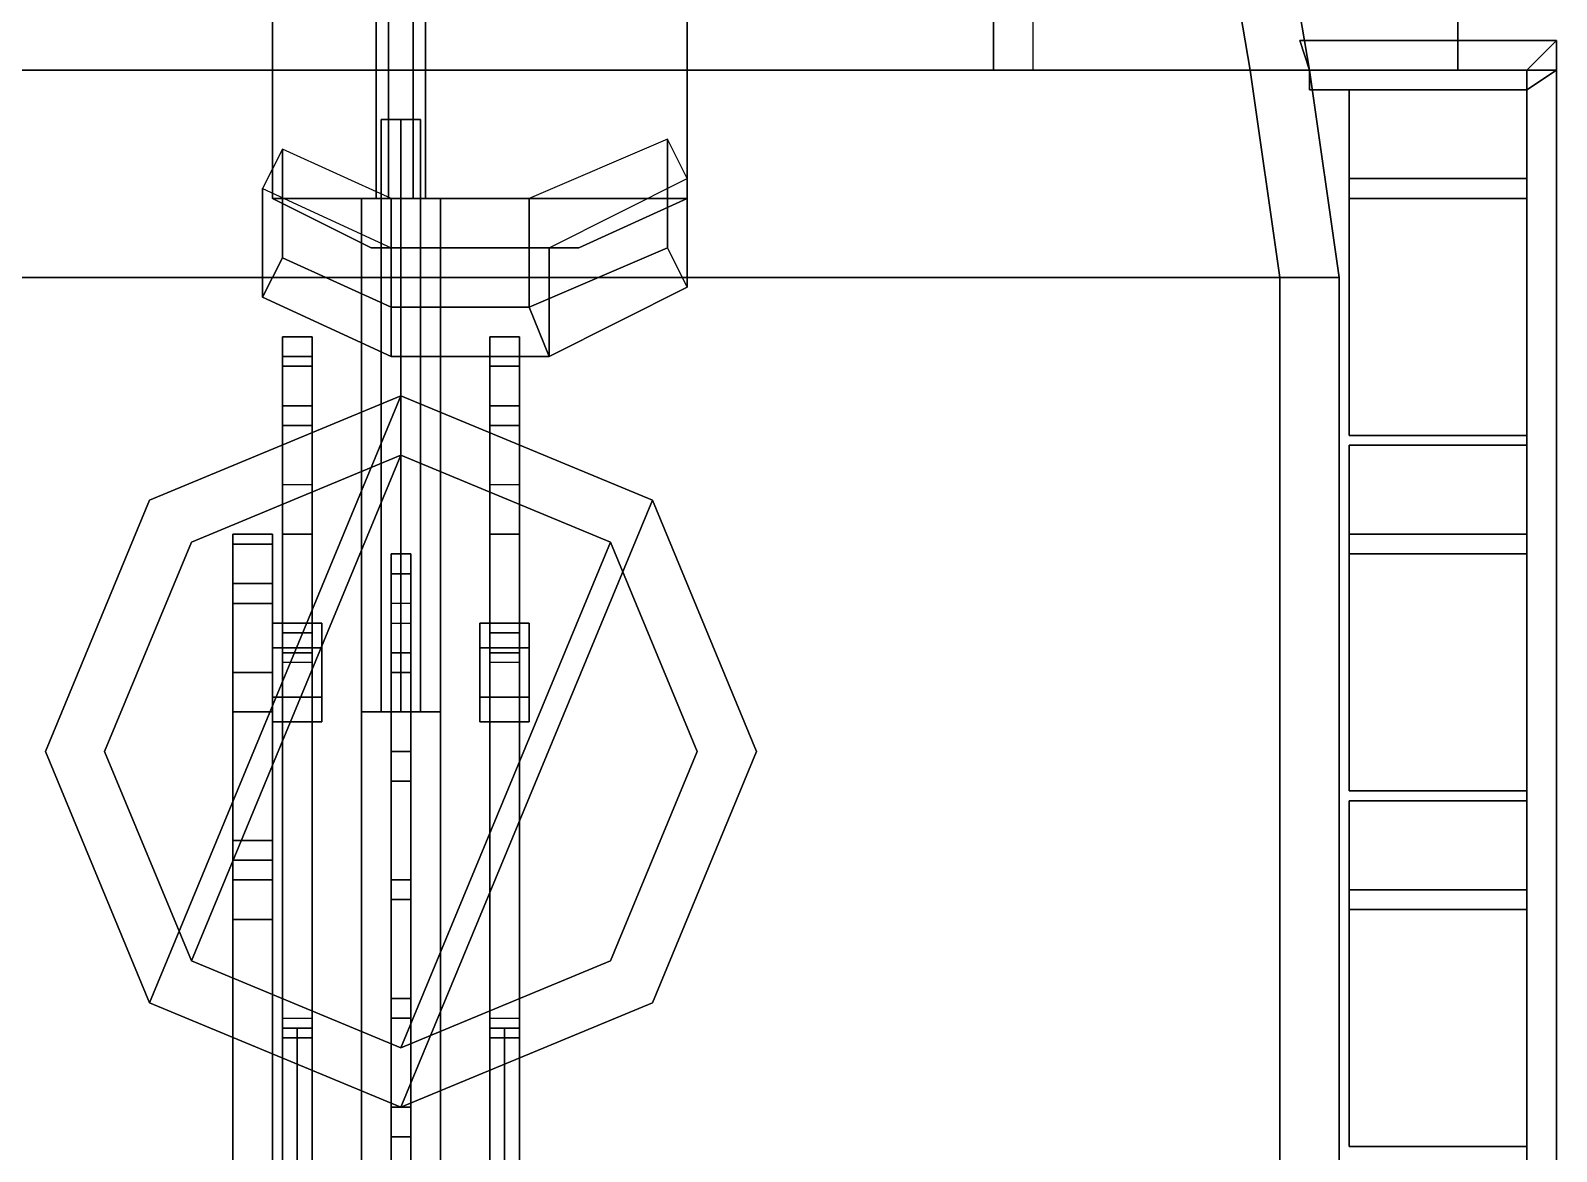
# Model space of a CAD drawing. Header units: millimetres. Extents: x -1.17 to 3, y -2.49 to 7.5.
# Drawn here: x -0.375 to 1.17, y 0.015 to 1.15 of the extents above; entities that cross this region are included whole.
import ezdxf

# ---------------------------------------------------------------- set-up
doc = ezdxf.new("R2010")
doc.units = ezdxf.units.MM
for name, color, linetype in [('can', 3, 'Continuous'), ('gun', 1, 'Continuous'), ('mudguards', 6, 'Continuous'), ('sleeve', 5, 'Continuous'), ('turret', 2, 'Continuous')]:
    doc.layers.add(name, color=color, linetype=linetype)

msp = doc.modelspace()

# ---------------------------------------------------------------- linework, layer by layer
for points in [[(-0.6, 1.52, 0.72), (-0.6, 1.11, 0.72), (0.6, 1.11, 0.72), (0.6, 1.52, 0.72)], [(0.6, 1.52, 1.38), (0.6, 1.11, 1.38), (0.86, 1.11, 1.38), (0.79, 1.52, 1.38)], [(0.6, 1.52, 0.72), (0.6, 1.11, 0.72), (0.6, 1.11, 1.38), (0.6, 1.52, 1.38)], [(0.79, 1.52, 1.52), (0.86, 1.11, 1.52), (0.92, 1.11, 1.52), (0.85, 1.52, 1.52)], [(0.79, 1.52, 1.38), (0.86, 1.11, 0.98), (0.86, 1.11, 1.52), (0.79, 1.52, 1.52)], [(0.92, 1.11, 1.52), (0.92, 1.11, 0.98), (0.85, 1.52, 1.38), (0.85, 1.52, 1.52)], [(-0.13, 1.32, 0.72), (-0.13, 0.98, 0.72), (-0.13, 0.98, 1.01), (-0.13, 1.32, 1.01)], [(-0.13, 0.98, 1.01), (0.29, 0.98, 1.01), (0.29, 1.32, 1.01), (-0.13, 1.32, 1.01)], [(0.29, 1.32, 1.01), (0.29, 0.98, 1.01), (0.29, 0.98, 0.72), (0.29, 1.32, 0.72)], [(0.92, 1.11, 1.24), (1.14, 1.11, 1.24), (1.17, 1.14, 1.24), (0.91, 1.14, 1.24)], [(0.91, 1.14, 1.2), (1.17, 1.14, 1.2), (1.14, 1.11, 1.2), (0.92, 1.11, 1.2)], [(1.17, 1.14, 1.24), (1.17, 1.14, 1.2), (0.91, 1.14, 1.2), (0.91, 1.14, 1.24)], [(1.14, 1.11, 1.24), (1.14, -0.7, 1.24), (1.17, -0.72, 1.24), (1.17, 1.14, 1.24)], [(1.17, 1.14, 1.2), (1.17, -0.72, 1.2), (1.14, -0.7, 1.2), (1.14, 1.11, 1.2)], [(1.17, -0.72, 1.24), (1.17, -0.72, 1.2), (1.17, 1.14, 1.2), (1.17, 1.14, 1.24)], [(0.92, 1.11, 0.42), (0.95, 0.9, 0.42), (-0.95, 0.9, 0.42), (-0.92, 1.11, 0.42)], [(-0.86, 1.11, 0.72), (-0.89, 0.9, 0.72), (0.89, 0.9, 0.72), (0.86, 1.11, 0.72)], [(0.6, 1.11, 1.38), (0.6, 1.11, 0.72), (0.86, 1.11, 0.72), (0.86, 1.11, 1.38)], [(0.86, 1.11, 1.52), (0.89, 0.9, 1.52), (0.95, 0.9, 1.52), (0.92, 1.11, 1.52)], [(0.86, 1.11, 0.72), (0.89, 0.9, 0.72), (0.89, 0.9, 1.52), (0.86, 1.11, 1.52)], [(0.95, 0.9, 1.52), (0.95, 0.9, 0.42), (0.92, 1.11, 0.42), (0.92, 1.11, 1.52)], [(0.92, 1.11, 1.2), (1.14, 1.11, 1.2), (1.14, 1.11, 1.24), (0.92, 1.11, 1.24)], [(0.92, 1.09, 1.01), (1.14, 1.09, 1.01), (1.17, 1.11, 1.01), (0.92, 1.11, 1.01)], [(0.92, 1.11, 0.97), (1.17, 1.11, 0.97), (1.14, 1.09, 0.97), (0.92, 1.09, 0.97)], [(1.17, 1.11, 1.01), (1.17, 1.11, 0.97), (0.92, 1.11, 0.97), (0.92, 1.11, 1.01)], [(1.17, 1.11, 0.73), (1.17, 1.11, 0.69), (0.92, 1.11, 0.69), (0.92, 1.11, 0.73)], [(0.92, 1.11, 0.69), (1.17, 1.11, 0.69), (1.14, 1.09, 0.69), (0.92, 1.09, 0.69)], [(0.92, 1.09, 0.73), (1.14, 1.09, 0.73), (1.17, 1.11, 0.73), (0.92, 1.11, 0.73)], [(1.17, 1.11, 0.5), (1.17, 1.11, 0.46), (0.92, 1.11, 0.46), (0.92, 1.11, 0.5)], [(0.92, 1.11, 0.46), (1.17, 1.11, 0.46), (1.14, 1.09, 0.46), (0.92, 1.09, 0.46)], [(0.92, 1.09, 0.5), (1.14, 1.09, 0.5), (1.17, 1.11, 0.5), (0.92, 1.11, 0.5)], [(1.14, 1.11, 1.2), (1.14, -0.7, 1.2), (1.14, -0.7, 1.24), (1.14, 1.11, 1.24)], [(1.17, 1.11, 0.97), (1.17, -0.72, 0.97), (1.14, -0.7, 0.97), (1.14, 1.09, 0.97)], [(1.14, 1.09, 1.01), (1.14, -0.7, 1.01), (1.17, -0.72, 1.01), (1.17, 1.11, 1.01)], [(1.14, 1.09, 0.73), (1.14, -0.7, 0.73), (1.17, -0.72, 0.73), (1.17, 1.11, 0.73)], [(1.17, 1.11, 0.69), (1.17, -0.72, 0.69), (1.14, -0.7, 0.69), (1.14, 1.09, 0.69)], [(1.17, 1.11, 0.46), (1.17, -0.72, 0.46), (1.14, -0.7, 0.46), (1.14, 1.09, 0.46)], [(1.14, 1.09, 0.5), (1.14, -0.7, 0.5), (1.17, -0.72, 0.5), (1.17, 1.11, 0.5)], [(1.17, -0.72, 1.01), (1.17, -0.72, 0.97), (1.17, 1.11, 0.97), (1.17, 1.11, 1.01)], [(1.17, -0.72, 0.73), (1.17, -0.72, 0.69), (1.17, 1.11, 0.69), (1.17, 1.11, 0.73)], [(1.17, -0.72, 0.5), (1.17, -0.72, 0.46), (1.17, 1.11, 0.46), (1.17, 1.11, 0.5)], [(0.92, 1.09, 0.97), (1.14, 1.09, 0.97), (1.14, 1.09, 1.01), (0.92, 1.09, 1.01)], [(0.92, 1.09, 0.69), (1.14, 1.09, 0.69), (1.14, 1.09, 0.73), (0.92, 1.09, 0.73)], [(0.92, 1.09, 0.46), (1.14, 1.09, 0.46), (1.14, 1.09, 0.5), (0.92, 1.09, 0.5)], [(1.14, 1.09, 0.97), (1.14, -0.7, 0.97), (1.14, -0.7, 1.01), (1.14, 1.09, 1.01)], [(1.14, 1.09, 0.69), (1.14, -0.7, 0.69), (1.14, -0.7, 0.73), (1.14, 1.09, 0.73)], [(1.14, 1.09, 0.46), (1.14, -0.7, 0.46), (1.14, -0.7, 0.5), (1.14, 1.09, 0.5)], [(0.13, 0.87, 1.46), (0.27, 0.93, 1.46), (0.27, 1.04, 1.01), (0.13, 0.98, 1.01)], [(0.27, 0.93, 1.46), (0.29, 0.89, 1.46), (0.29, 1, 1.01), (0.27, 1.04, 1.01)], [(-0.12, 1.03, 1.01), (-0.14, 0.99, 1.01), (-0.14, 0.88, 1.46), (-0.12, 0.92, 1.46)], [(-0.12, 0.92, 1.46), (-0.01, 0.87, 1.46), (-0.01, 0.98, 1.01), (-0.12, 1.03, 1.01)], [(-0.14, 0.99, 1.01), (-0.01, 0.93, 1.01), (-0.01, 0.82, 1.46), (-0.14, 0.88, 1.46)], [(0.15, 0.93, 1.01), (0.29, 1, 1.01), (0.29, 0.89, 1.46), (0.15, 0.82, 1.46)], [(-0.03, 0.93, 1.01), (0.18, 0.93, 1.01), (0.29, 0.98, 1.01), (-0.13, 0.98, 1.01)], [(-0.13, 0.98, 0.72), (-0.03, 0.93, 0.72), (-0.03, 0.93, 1.01), (-0.13, 0.98, 1.01)], [(-0.01, 0.87, 1.46), (0.13, 0.87, 1.46), (0.13, 0.98, 1.01), (-0.01, 0.98, 1.01)], [(0.29, 0.98, 1.01), (0.18, 0.93, 1.01), (0.18, 0.93, 0.72), (0.29, 0.98, 0.72)], [(-0.03, 0.93, 0.72), (0.18, 0.93, 0.72), (0.18, 0.93, 1.01), (-0.03, 0.93, 1.01)], [(-0.01, 0.93, 1.01), (0.15, 0.93, 1.01), (0.15, 0.82, 1.46), (-0.01, 0.82, 1.46)], [(0.15, 0.82, 1.46), (0.29, 0.89, 1.46), (0.27, 0.93, 1.46), (0.13, 0.87, 1.46)], [(-0.14, 0.88, 1.46), (-0.01, 0.82, 1.46), (-0.01, 0.87, 1.46), (-0.12, 0.92, 1.46)], [(0.95, 0.9, 0.42), (0.95, -0.72, 0.42), (-0.95, -0.72, 0.42), (-0.95, 0.9, 0.42)], [(-0.89, 0.9, 0.72), (-0.89, -0.66, 0.72), (0.89, -0.66, 0.72), (0.89, 0.9, 0.72)], [(0.89, 0.9, 1.52), (0.89, -0.66, 1.52), (0.95, -0.66, 1.52), (0.95, 0.9, 1.52)], [(0.89, 0.9, 0.72), (0.89, -0.66, 0.72), (0.89, -0.66, 1.52), (0.89, 0.9, 1.52)], [(0.95, -0.72, 1.52), (0.95, -0.72, 0.42), (0.95, 0.9, 0.42), (0.95, 0.9, 1.52)], [(-0.01, 0.82, 1.46), (0.15, 0.82, 1.46), (0.13, 0.87, 1.46), (-0.01, 0.87, 1.46)], [(-0.2546, 0.1654, 1.29), (0, 0.78, 1.29), (-0.2546, 0.6746, 1.29), (-0.36, 0.42, 1.29)], [(0, 0.78, 0.72), (-0.2546, 0.6746, 0.72), (-0.2546, 0.6746, 1.29), (0, 0.78, 1.29)], [(0, 0.06, 1.29), (0.2546, 0.6746, 1.29), (0, 0.78, 1.29), (-0.2546, 0.1654, 1.29)], [(0.2546, 0.6746, 0.72), (0, 0.78, 0.72), (0, 0.78, 1.29), (0.2546, 0.6746, 1.29)], [(-0.2546, 0.6746, 0.72), (-0.36, 0.42, 0.72), (-0.36, 0.42, 1.29), (-0.2546, 0.6746, 1.29)], [(0.2546, 0.1654, 1.29), (0.36, 0.42, 1.29), (0.2546, 0.6746, 1.29), (0, 0.06, 1.29)], [(0.36, 0.42, 0.72), (0.2546, 0.6746, 0.72), (0.2546, 0.6746, 1.29), (0.36, 0.42, 1.29)], [(-0.36, 0.42, 0.72), (-0.2546, 0.1654, 0.72), (-0.2546, 0.1654, 1.29), (-0.36, 0.42, 1.29)], [(0.2546, 0.1654, 0.72), (0.36, 0.42, 0.72), (0.36, 0.42, 1.29), (0.2546, 0.1654, 1.29)], [(-0.2546, 0.1654, 0.72), (0, 0.06, 0.72), (0, 0.06, 1.29), (-0.2546, 0.1654, 1.29)], [(0, 0.06, 0.72), (0.2546, 0.1654, 0.72), (0.2546, 0.1654, 1.29), (0, 0.06, 1.29)]]:
    msp.add_3dface(points)
at = {"layer": 'can'}
for points in [[(0.96, 1.09, 0.44), (0.96, 0.74, 0.44), (0.96, 0.74, 0.82), (0.96, 1.09, 0.82)], [(1.14, 1.09, 0.82), (1.14, 1.09, 0.44), (0.96, 1.09, 0.44), (0.96, 1.09, 0.82)], [(1.14, 1.09, 0.44), (1.14, 0.74, 0.44), (0.96, 0.74, 0.44), (0.96, 1.09, 0.44)], [(1.14, 1.09, 1.33), (1.14, 1.09, 0.95), (0.96, 1.09, 0.95), (0.96, 1.09, 1.33)], [(0.96, 1.09, 0.95), (0.96, 0.74, 0.95), (0.96, 0.74, 1.33), (0.96, 1.09, 1.33)], [(0.96, 1.09, 0.82), (0.96, 0.74, 0.82), (0.96, 0.74, 0.93), (0.96, 1, 0.87)], [(1.14, 1, 0.87), (1.14, 1.09, 0.82), (0.96, 1.09, 0.82), (0.96, 1, 0.87)], [(1.14, 1.09, 0.95), (1.14, 0.74, 0.95), (0.96, 0.74, 0.95), (0.96, 1.09, 0.95)], [(1.14, 1, 1.38), (1.14, 1.09, 1.33), (0.96, 1.09, 1.33), (0.96, 1, 1.38)], [(0.96, 1.09, 1.33), (0.96, 0.74, 1.33), (0.96, 0.74, 1.44), (0.96, 1, 1.38)], [(1.14, 0.74, 0.82), (1.14, 0.74, 0.44), (1.14, 1.09, 0.44), (1.14, 1.09, 0.82)], [(1.14, 0.74, 1.33), (1.14, 0.74, 0.95), (1.14, 1.09, 0.95), (1.14, 1.09, 1.33)], [(1.14, 0.74, 0.93), (1.14, 0.74, 0.82), (1.14, 1.09, 0.82), (1.14, 1, 0.87)], [(1.14, 0.74, 1.44), (1.14, 0.74, 1.33), (1.14, 1.09, 1.33), (1.14, 1, 1.38)], [(0.96, 1, 0.87), (0.96, 0.74, 0.93), (0.96, 0.74, 0.93), (0.96, 0.98, 0.93)], [(1.14, 0.98, 0.93), (1.14, 1, 0.87), (0.96, 1, 0.87), (0.96, 0.98, 0.93)], [(1.14, 0.98, 1.44), (1.14, 1, 1.38), (0.96, 1, 1.38), (0.96, 0.98, 1.44)], [(0.96, 1, 1.38), (0.96, 0.74, 1.44), (0.96, 0.74, 1.44), (0.96, 0.98, 1.44)], [(1.14, 0.74, 0.93), (1.14, 0.74, 0.93), (1.14, 1, 0.87), (1.14, 0.98, 0.93)], [(1.14, 0.74, 1.44), (1.14, 0.74, 1.44), (1.14, 1, 1.38), (1.14, 0.98, 1.44)], [(0.96, 0.98, 0.93), (0.96, 0.74, 0.93), (1.14, 0.74, 0.93), (1.14, 0.98, 0.93)], [(0.96, 0.98, 1.44), (0.96, 0.74, 1.44), (1.14, 0.74, 1.44), (1.14, 0.98, 1.44)], [(0.96, 0.74, 0.82), (0.96, 0.74, 0.44), (1.14, 0.74, 0.44), (1.14, 0.74, 0.82)], [(0.96, 0.74, 1.33), (0.96, 0.74, 0.95), (1.14, 0.74, 0.95), (1.14, 0.74, 1.33)], [(0.96, 0.74, 0.93), (0.96, 0.74, 0.82), (1.14, 0.74, 0.82), (1.14, 0.74, 0.93)], [(0.96, 0.74, 1.44), (0.96, 0.74, 1.33), (1.14, 0.74, 1.33), (1.14, 0.74, 1.44)], [(1.14, 0.73, 0.82), (1.14, 0.73, 0.44), (0.96, 0.73, 0.44), (0.96, 0.73, 0.82)], [(0.96, 0.73, 0.44), (0.96, 0.38, 0.44), (0.96, 0.38, 0.82), (0.96, 0.73, 0.82)], [(1.14, 0.73, 0.44), (1.14, 0.38, 0.44), (0.96, 0.38, 0.44), (0.96, 0.73, 0.44)], [(0.96, 0.73, 0.95), (0.96, 0.38, 0.95), (0.96, 0.38, 1.33), (0.96, 0.73, 1.33)], [(1.14, 0.73, 1.33), (1.14, 0.73, 0.95), (0.96, 0.73, 0.95), (0.96, 0.73, 1.33)], [(1.14, 0.64, 0.87), (1.14, 0.73, 0.82), (0.96, 0.73, 0.82), (0.96, 0.64, 0.87)], [(0.96, 0.73, 0.82), (0.96, 0.38, 0.82), (0.96, 0.38, 0.93), (0.96, 0.64, 0.87)], [(1.14, 0.73, 0.95), (1.14, 0.38, 0.95), (0.96, 0.38, 0.95), (0.96, 0.73, 0.95)], [(0.96, 0.73, 1.33), (0.96, 0.38, 1.33), (0.96, 0.38, 1.44), (0.96, 0.64, 1.38)], [(1.14, 0.64, 1.38), (1.14, 0.73, 1.33), (0.96, 0.73, 1.33), (0.96, 0.64, 1.38)], [(1.14, 0.38, 0.82), (1.14, 0.38, 0.44), (1.14, 0.73, 0.44), (1.14, 0.73, 0.82)], [(1.14, 0.38, 1.33), (1.14, 0.38, 0.95), (1.14, 0.73, 0.95), (1.14, 0.73, 1.33)], [(1.14, 0.38, 0.93), (1.14, 0.38, 0.82), (1.14, 0.73, 0.82), (1.14, 0.64, 0.87)], [(1.14, 0.38, 1.44), (1.14, 0.38, 1.33), (1.14, 0.73, 1.33), (1.14, 0.64, 1.38)], [(1.14, 0.62, 0.93), (1.14, 0.64, 0.87), (0.96, 0.64, 0.87), (0.96, 0.62, 0.93)], [(0.96, 0.64, 0.87), (0.96, 0.38, 0.93), (0.96, 0.38, 0.93), (0.96, 0.62, 0.93)], [(0.96, 0.64, 1.38), (0.96, 0.38, 1.44), (0.96, 0.38, 1.44), (0.96, 0.62, 1.44)], [(1.14, 0.62, 1.44), (1.14, 0.64, 1.38), (0.96, 0.64, 1.38), (0.96, 0.62, 1.44)], [(1.14, 0.38, 0.93), (1.14, 0.38, 0.93), (1.14, 0.64, 0.87), (1.14, 0.62, 0.93)], [(1.14, 0.38, 1.44), (1.14, 0.38, 1.44), (1.14, 0.64, 1.38), (1.14, 0.62, 1.44)], [(0.96, 0.62, 0.93), (0.96, 0.38, 0.93), (1.14, 0.38, 0.93), (1.14, 0.62, 0.93)], [(0.96, 0.62, 1.44), (0.96, 0.38, 1.44), (1.14, 0.38, 1.44), (1.14, 0.62, 1.44)], [(0.96, 0.38, 0.82), (0.96, 0.38, 0.44), (1.14, 0.38, 0.44), (1.14, 0.38, 0.82)], [(0.96, 0.38, 1.33), (0.96, 0.38, 0.95), (1.14, 0.38, 0.95), (1.14, 0.38, 1.33)], [(0.96, 0.38, 0.93), (0.96, 0.38, 0.82), (1.14, 0.38, 0.82), (1.14, 0.38, 0.93)], [(0.96, 0.38, 1.44), (0.96, 0.38, 1.33), (1.14, 0.38, 1.33), (1.14, 0.38, 1.44)], [(1.14, 0.37, 0.82), (1.14, 0.37, 0.44), (0.96, 0.37, 0.44), (0.96, 0.37, 0.82)], [(0.96, 0.37, 0.44), (0.96, 0.02, 0.44), (0.96, 0.02, 0.82), (0.96, 0.37, 0.82)], [(1.14, 0.37, 0.44), (1.14, 0.02, 0.44), (0.96, 0.02, 0.44), (0.96, 0.37, 0.44)], [(0.96, 0.37, 0.95), (0.96, 0.02, 0.95), (0.96, 0.02, 1.33), (0.96, 0.37, 1.33)], [(1.14, 0.37, 1.33), (1.14, 0.37, 0.95), (0.96, 0.37, 0.95), (0.96, 0.37, 1.33)], [(0.96, 0.37, 0.82), (0.96, 0.02, 0.82), (0.96, 0.02, 0.93), (0.96, 0.28, 0.87)], [(1.14, 0.28, 0.87), (1.14, 0.37, 0.82), (0.96, 0.37, 0.82), (0.96, 0.28, 0.87)], [(1.14, 0.37, 0.95), (1.14, 0.02, 0.95), (0.96, 0.02, 0.95), (0.96, 0.37, 0.95)], [(0.96, 0.37, 1.33), (0.96, 0.02, 1.33), (0.96, 0.02, 1.44), (0.96, 0.28, 1.38)], [(1.14, 0.28, 1.38), (1.14, 0.37, 1.33), (0.96, 0.37, 1.33), (0.96, 0.28, 1.38)], [(1.14, 0.02, 0.82), (1.14, 0.02, 0.44), (1.14, 0.37, 0.44), (1.14, 0.37, 0.82)], [(1.14, 0.02, 1.33), (1.14, 0.02, 0.95), (1.14, 0.37, 0.95), (1.14, 0.37, 1.33)], [(1.14, 0.02, 0.93), (1.14, 0.02, 0.82), (1.14, 0.37, 0.82), (1.14, 0.28, 0.87)], [(1.14, 0.02, 1.44), (1.14, 0.02, 1.33), (1.14, 0.37, 1.33), (1.14, 0.28, 1.38)], [(1.14, 0.26, 0.93), (1.14, 0.28, 0.87), (0.96, 0.28, 0.87), (0.96, 0.26, 0.93)], [(0.96, 0.28, 0.87), (0.96, 0.02, 0.93), (0.96, 0.02, 0.93), (0.96, 0.26, 0.93)], [(0.96, 0.28, 1.38), (0.96, 0.02, 1.44), (0.96, 0.02, 1.44), (0.96, 0.26, 1.44)], [(1.14, 0.26, 1.44), (1.14, 0.28, 1.38), (0.96, 0.28, 1.38), (0.96, 0.26, 1.44)], [(1.14, 0.02, 0.93), (1.14, 0.02, 0.93), (1.14, 0.28, 0.87), (1.14, 0.26, 0.93)], [(1.14, 0.02, 1.44), (1.14, 0.02, 1.44), (1.14, 0.28, 1.38), (1.14, 0.26, 1.44)], [(0.96, 0.26, 0.93), (0.96, 0.02, 0.93), (1.14, 0.02, 0.93), (1.14, 0.26, 0.93)], [(0.96, 0.26, 1.44), (0.96, 0.02, 1.44), (1.14, 0.02, 1.44), (1.14, 0.26, 1.44)], [(0.96, 0.02, 0.82), (0.96, 0.02, 0.44), (1.14, 0.02, 0.44), (1.14, 0.02, 0.82)], [(0.96, 0.02, 1.33), (0.96, 0.02, 0.95), (1.14, 0.02, 0.95), (1.14, 0.02, 1.33)], [(0.96, 0.02, 0.93), (0.96, 0.02, 0.82), (1.14, 0.02, 0.82), (1.14, 0.02, 0.93)], [(0.96, 0.02, 1.44), (0.96, 0.02, 1.33), (1.14, 0.02, 1.33), (1.14, 0.02, 1.44)]]:
    msp.add_3dface(points, dxfattribs=at)
at = {"layer": 'gun'}
for points in [[(-0.0125, 0.98, 1.8983), (-0.025, 0.98, 1.92), (-0.025, 1.64, 1.92), (-0.0125, 1.64, 1.8983)], [(-0.025, 0.98, 1.92), (-0.0125, 0.98, 1.9417), (-0.0125, 1.64, 1.9417), (-0.025, 1.64, 1.92)], [(0.0125, 0.98, 1.8983), (-0.0125, 0.98, 1.8983), (-0.0125, 1.64, 1.8983), (0.0125, 1.64, 1.8983)], [(-0.0125, 0.98, 1.9417), (0.0125, 0.98, 1.9417), (0.0125, 1.64, 1.9417), (-0.0125, 1.64, 1.9417)], [(0.025, 0.98, 1.92), (0.0125, 0.98, 1.8983), (0.0125, 1.64, 1.8983), (0.025, 1.64, 1.92)], [(0.0125, 0.98, 1.9417), (0.025, 0.98, 1.92), (0.025, 1.64, 1.92), (0.0125, 1.64, 1.9417)]]:
    msp.add_3dface(points, dxfattribs=at)
at = {"layer": 'mudguards'}
for points in [[(1.07, 1.17, 0.95), (1.07, 1.54, 1.32), (1.07, 1.52, 1.38), (1.07, 1.11, 0.98)], [(1.07, 1.11, 0.98), (1.07, 1.52, 1.38), (0.85, 1.52, 1.38), (0.92, 1.11, 0.98)], [(0.64, 1.11, 0.43), (0.64, 1.17, 0.46), (1.07, 1.17, 0.46), (1.07, 1.11, 0.43)], [(1.07, 1.17, 0.46), (1.07, 1.17, 0.95), (1.07, 1.11, 0.98), (1.07, 1.11, 0.43)], [(1.07, 1.11, 0.43), (1.07, 1.11, 0.98), (0.92, 1.11, 0.98), (0.92, 1.11, 0.43)]]:
    msp.add_3dface(points, dxfattribs=at)
at = {"layer": 'sleeve'}
for points in [[(0, 0.46, 1.84), (-0.02, 0.46, 1.86), (-0.02, 1.06, 1.86), (0, 1.06, 1.84)], [(0, 1.06, 1.88), (0.02, 1.06, 1.86), (0, 1.06, 1.84), (-0.02, 1.06, 1.86)], [(-0.02, 0.46, 1.86), (0, 0.46, 1.88), (0, 1.06, 1.88), (-0.02, 1.06, 1.86)], [(0.02, 0.46, 1.86), (0, 0.46, 1.84), (0, 1.06, 1.84), (0.02, 1.06, 1.86)], [(0, 0.46, 1.88), (0.02, 0.46, 1.86), (0.02, 1.06, 1.86), (0, 1.06, 1.88)], [(-0.02, 0.46, 1.8854), (-0.04, 0.46, 1.92), (-0.04, 0.98, 1.92), (-0.02, 0.98, 1.8854)], [(-0.04, 0.98, 1.92), (0.04, 0.98, 1.92), (0.02, 0.98, 1.8854), (-0.02, 0.98, 1.8854)], [(-0.04, 0.46, 1.92), (-0.02, 0.46, 1.9546), (-0.02, 0.98, 1.9546), (-0.04, 0.98, 1.92)], [(-0.02, 0.98, 1.9546), (0.02, 0.98, 1.9546), (0.04, 0.98, 1.92), (-0.04, 0.98, 1.92)], [(0.02, 0.46, 1.8854), (-0.02, 0.46, 1.8854), (-0.02, 0.98, 1.8854), (0.02, 0.98, 1.8854)], [(-0.02, 0.46, 1.9546), (0.02, 0.46, 1.9546), (0.02, 0.98, 1.9546), (-0.02, 0.98, 1.9546)], [(0.04, 0.46, 1.92), (0.02, 0.46, 1.8854), (0.02, 0.98, 1.8854), (0.04, 0.98, 1.92)], [(0.02, 0.46, 1.9546), (0.04, 0.46, 1.92), (0.04, 0.98, 1.92), (0.02, 0.98, 1.9546)], [(-0.01, 0.57, 1.95), (-0.01, 0.62, 2.58), (0.01, 0.62, 2.58), (0.01, 0.57, 1.95)], [(-0.01, 0.6, 2.56), (-0.01, 0.62, 2.58), (-0.01, 0.57, 1.95), (-0.01, 0.55, 1.95)], [(-0.01, 0.62, 2.58), (-0.01, 0.6, 2.56), (-0.01, 0.5, 2.58), (-0.01, 0.52, 2.6)], [(0.01, 0.52, 2.6), (0.01, 0.62, 2.58), (-0.01, 0.62, 2.58), (-0.01, 0.52, 2.6)], [(0.01, 0.57, 1.95), (0.01, 0.62, 2.58), (0.01, 0.6, 2.56), (0.01, 0.55, 1.95)], [(0.01, 0.5, 2.58), (0.01, 0.6, 2.56), (0.01, 0.62, 2.58), (0.01, 0.52, 2.6)], [(0.01, 0.55, 1.95), (0.01, 0.6, 2.56), (-0.01, 0.6, 2.56), (-0.01, 0.55, 1.95)], [(-0.01, 0.5, 2.58), (-0.01, 0.6, 2.56), (0.01, 0.6, 2.56), (0.01, 0.5, 2.58)], [(0.01, 0.42, 2.6), (0.01, 0.52, 2.6), (-0.01, 0.52, 2.6), (-0.01, 0.42, 2.6)], [(-0.01, 0.52, 2.6), (-0.01, 0.5, 2.58), (-0.01, 0.39, 2.57), (-0.01, 0.42, 2.6)], [(0.01, 0.39, 2.57), (0.01, 0.5, 2.58), (0.01, 0.52, 2.6), (0.01, 0.42, 2.6)], [(-0.01, 0.39, 2.57), (-0.01, 0.5, 2.58), (0.01, 0.5, 2.58), (0.01, 0.39, 2.57)], [(-0.04, 0.46, 1.83), (-0.04, 0.46, 1.97), (0.04, 0.46, 1.97), (0.04, 0.46, 1.83)], [(-0.04, -0.1, 1.97), (-0.04, 0.46, 1.97), (-0.04, 0.46, 1.83), (-0.04, -0.1, 1.83)], [(-0.04, -0.1, 1.83), (-0.04, 0.46, 1.83), (0.04, 0.46, 1.83), (0.04, -0.1, 1.83)], [(0.04, -0.1, 1.97), (0.04, 0.46, 1.97), (-0.04, 0.46, 1.97), (-0.04, -0.1, 1.97)], [(0.04, 0.46, 1.83), (0.04, 0.46, 1.97), (0.04, -0.1, 1.97), (0.04, -0.1, 1.83)], [(0.01, 0.27, 2.57), (0.01, 0.42, 2.6), (-0.01, 0.42, 2.6), (-0.01, 0.27, 2.57)], [(-0.01, 0.42, 2.6), (-0.01, 0.39, 2.57), (-0.01, 0.29, 2.55), (-0.01, 0.27, 2.57)], [(0.01, 0.29, 2.55), (0.01, 0.39, 2.57), (0.01, 0.42, 2.6), (0.01, 0.27, 2.57)], [(-0.01, 0.29, 2.55), (-0.01, 0.39, 2.57), (0.01, 0.39, 2.57), (0.01, 0.29, 2.55)], [(-0.01, 0.27, 2.57), (-0.01, 0.29, 2.55), (-0.01, 0.17, 2.5), (-0.01, 0.15, 2.52)], [(-0.01, 0.17, 2.5), (-0.01, 0.29, 2.55), (0.01, 0.29, 2.55), (0.01, 0.17, 2.5)], [(0.01, 0.17, 2.5), (0.01, 0.29, 2.55), (0.01, 0.27, 2.57), (0.01, 0.15, 2.52)], [(0.01, 0.15, 2.52), (0.01, 0.27, 2.57), (-0.01, 0.27, 2.57), (-0.01, 0.15, 2.52)], [(-0.01, 0.06, 2.42), (-0.01, 0.17, 2.5), (0.01, 0.17, 2.5), (0.01, 0.06, 2.42)], [(-0.01, 0.15, 2.52), (-0.01, 0.17, 2.5), (-0.01, 0.06, 2.42), (-0.01, 0.03, 2.43)], [(0.01, 0.06, 2.42), (0.01, 0.17, 2.5), (0.01, 0.15, 2.52), (0.01, 0.03, 2.43)], [(0.01, 0.03, 2.43), (0.01, 0.15, 2.52), (-0.01, 0.15, 2.52), (-0.01, 0.03, 2.43)], [(-0.01, -0.06, 2.28), (-0.01, 0.06, 2.42), (0.01, 0.06, 2.42), (0.01, -0.06, 2.28)], [(-0.01, 0.03, 2.43), (-0.01, 0.06, 2.42), (-0.01, -0.06, 2.28), (-0.01, -0.09, 2.28)], [(0.01, -0.06, 2.28), (0.01, 0.06, 2.42), (0.01, 0.03, 2.43), (0.01, -0.09, 2.28)], [(0.01, -0.09, 2.28), (0.01, 0.03, 2.43), (-0.01, 0.03, 2.43), (-0.01, -0.09, 2.28)]]:
    msp.add_3dface(points, dxfattribs=at)
at = {"layer": 'turret'}
for points in [[(-0.12, 0.81, 1.79), (-0.12, 0.84, 1.68), (-0.12, 0.45, 1.93), (-0.12, 0.52, 2)], [(-0.12, 0.45, 1.93), (-0.12, 0.84, 1.68), (-0.09, 0.84, 1.68), (-0.09, 0.45, 1.93)], [(-0.09, 0.45, 1.93), (-0.09, 0.84, 1.68), (-0.12, 0.84, 1.68), (-0.12, 0.45, 1.93)], [(-0.12, 0.84, 1.68), (-0.12, 0.84, 1.61), (-0.12, 0.54, 1.83), (-0.12, 0.45, 1.93)], [(-0.09, 0.81, 1.79), (-0.09, 0.84, 1.68), (-0.12, 0.84, 1.68), (-0.12, 0.81, 1.79)], [(-0.09, 0.84, 1.61), (-0.09, 0.82, 1.54), (-0.12, 0.82, 1.54), (-0.12, 0.84, 1.61)], [(-0.12, 0.84, 1.61), (-0.12, 0.82, 1.54), (-0.12, 0.54, 1.63), (-0.12, 0.54, 1.83)], [(-0.09, 0.84, 1.68), (-0.09, 0.84, 1.61), (-0.12, 0.84, 1.61), (-0.12, 0.84, 1.68)], [(-0.09, 0.45, 1.93), (-0.09, 0.84, 1.68), (-0.09, 0.81, 1.79), (-0.09, 0.52, 2)], [(-0.09, 0.54, 1.83), (-0.09, 0.84, 1.61), (-0.09, 0.84, 1.68), (-0.09, 0.45, 1.93)], [(-0.09, 0.54, 1.63), (-0.09, 0.82, 1.54), (-0.09, 0.84, 1.61), (-0.09, 0.54, 1.83)], [(0.09, 0.45, 1.93), (0.09, 0.84, 1.68), (0.12, 0.84, 1.68), (0.12, 0.45, 1.93)], [(0.09, 0.81, 1.79), (0.09, 0.84, 1.68), (0.09, 0.45, 1.93), (0.09, 0.52, 2)], [(0.12, 0.45, 1.93), (0.12, 0.84, 1.68), (0.09, 0.84, 1.68), (0.09, 0.45, 1.93)], [(0.09, 0.84, 1.68), (0.09, 0.84, 1.61), (0.09, 0.54, 1.83), (0.09, 0.45, 1.93)], [(0.12, 0.81, 1.79), (0.12, 0.84, 1.68), (0.09, 0.84, 1.68), (0.09, 0.81, 1.79)], [(0.12, 0.84, 1.61), (0.12, 0.82, 1.54), (0.09, 0.82, 1.54), (0.09, 0.84, 1.61)], [(0.09, 0.84, 1.61), (0.09, 0.82, 1.54), (0.09, 0.54, 1.63), (0.09, 0.54, 1.83)], [(0.12, 0.84, 1.68), (0.12, 0.84, 1.61), (0.09, 0.84, 1.61), (0.09, 0.84, 1.68)], [(0.12, 0.45, 1.93), (0.12, 0.84, 1.68), (0.12, 0.81, 1.79), (0.12, 0.52, 2)], [(0.12, 0.54, 1.83), (0.12, 0.84, 1.61), (0.12, 0.84, 1.68), (0.12, 0.45, 1.93)], [(0.12, 0.54, 1.63), (0.12, 0.82, 1.54), (0.12, 0.84, 1.61), (0.12, 0.54, 1.83)], [(-0.09, 0.82, 1.54), (-0.09, 0.77, 1.45), (-0.12, 0.77, 1.45), (-0.12, 0.82, 1.54)], [(-0.12, 0.82, 1.54), (-0.12, 0.77, 1.45), (-0.12, 0.52, 1.59), (-0.12, 0.54, 1.63)], [(-0.09, 0.52, 1.59), (-0.09, 0.77, 1.45), (-0.09, 0.82, 1.54), (-0.09, 0.54, 1.63)], [(0.12, 0.82, 1.54), (0.12, 0.77, 1.45), (0.09, 0.77, 1.45), (0.09, 0.82, 1.54)], [(0.09, 0.82, 1.54), (0.09, 0.77, 1.45), (0.09, 0.52, 1.59), (0.09, 0.54, 1.63)], [(0.12, 0.52, 1.59), (0.12, 0.77, 1.45), (0.12, 0.82, 1.54), (0.12, 0.54, 1.63)], [(-0.12, 0.75, 1.88), (-0.12, 0.81, 1.79), (-0.12, 0.52, 2), (-0.12, 0.64, 1.97)], [(-0.09, 0.75, 1.88), (-0.09, 0.81, 1.79), (-0.12, 0.81, 1.79), (-0.12, 0.75, 1.88)], [(-0.09, 0.52, 2), (-0.09, 0.81, 1.79), (-0.09, 0.75, 1.88), (-0.09, 0.64, 1.97)], [(0.09, 0.75, 1.88), (0.09, 0.81, 1.79), (0.09, 0.52, 2), (0.09, 0.64, 1.97)], [(0.12, 0.75, 1.88), (0.12, 0.81, 1.79), (0.09, 0.81, 1.79), (0.09, 0.75, 1.88)], [(0.12, 0.52, 2), (0.12, 0.81, 1.79), (0.12, 0.75, 1.88), (0.12, 0.64, 1.97)], [(-0.09, 0.77, 1.45), (-0.09, 0.69, 1.36), (-0.12, 0.69, 1.36), (-0.12, 0.77, 1.45)], [(-0.12, 0.77, 1.45), (-0.12, 0.69, 1.36), (-0.12, 0.18, 1.36), (-0.12, 0.52, 1.59)], [(-0.09, 0.18, 1.36), (-0.09, 0.69, 1.36), (-0.09, 0.77, 1.45), (-0.09, 0.52, 1.59)], [(0.12, 0.77, 1.45), (0.12, 0.69, 1.36), (0.09, 0.69, 1.36), (0.09, 0.77, 1.45)], [(0.09, 0.77, 1.45), (0.09, 0.69, 1.36), (0.09, 0.18, 1.36), (0.09, 0.52, 1.59)], [(0.12, 0.18, 1.36), (0.12, 0.69, 1.36), (0.12, 0.77, 1.45), (0.12, 0.52, 1.59)], [(-0.09, 0.64, 1.97), (-0.09, 0.75, 1.88), (-0.12, 0.75, 1.88), (-0.12, 0.64, 1.97)], [(0.12, 0.64, 1.97), (0.12, 0.75, 1.88), (0.09, 0.75, 1.88), (0.09, 0.64, 1.97)], [(-0.2121, 0.2079, 1.36), (0, 0.72, 1.36), (-0.2121, 0.6321, 1.36), (-0.3, 0.42, 1.36)], [(0, 0.72, 1.29), (-0.2121, 0.6321, 1.29), (-0.2121, 0.6321, 1.36), (0, 0.72, 1.36)], [(0, 0.12, 1.36), (0.2121, 0.6321, 1.36), (0, 0.72, 1.36), (-0.2121, 0.2079, 1.36)], [(0.2121, 0.6321, 1.29), (0, 0.72, 1.29), (0, 0.72, 1.36), (0.2121, 0.6321, 1.36)], [(-0.13, -0.39, 2.53), (-0.13, 0.64, 2.24), (-0.17, 0.64, 2.24), (-0.17, -0.39, 2.53)], [(-0.17, 0.64, 2.24), (-0.17, 0.63, 2.19), (-0.17, -0.35, 2.48), (-0.17, -0.39, 2.53)], [(-0.13, 0.64, 2.24), (-0.13, 0.63, 2.19), (-0.17, 0.63, 2.19), (-0.17, 0.64, 2.24)], [(-0.13, -0.35, 2.48), (-0.13, 0.63, 2.19), (-0.13, 0.64, 2.24), (-0.13, -0.39, 2.53)], [(-0.12, 0.64, 1.97), (-0.12, 0.52, 2), (-0.09, 0.52, 2), (-0.09, 0.64, 1.97)], [(0.09, 0.64, 1.97), (0.09, 0.52, 2), (0.12, 0.52, 2), (0.12, 0.64, 1.97)], [(-0.2121, 0.6321, 1.29), (-0.3, 0.42, 1.29), (-0.3, 0.42, 1.36), (-0.2121, 0.6321, 1.36)], [(-0.17, -0.35, 2.48), (-0.17, 0.63, 2.19), (-0.13, 0.63, 2.19), (-0.13, -0.35, 2.48)], [(0.2121, 0.2079, 1.36), (0.3, 0.42, 1.36), (0.2121, 0.6321, 1.36), (0, 0.12, 1.36)], [(0.3, 0.42, 1.29), (0.2121, 0.6321, 1.29), (0.2121, 0.6321, 1.36), (0.3, 0.42, 1.36)], [(-0.13, -0.26, 2.2), (-0.13, 0.59, 2.01), (-0.17, 0.59, 2.01), (-0.17, -0.26, 2.2)], [(-0.17, -0.26, 2.2), (-0.17, 0.59, 2.01), (-0.17, 0.57, 1.99), (-0.17, -0.22, 2.16)], [(-0.17, 0.57, 1.99), (-0.17, 0.59, 2.01), (-0.13, 0.59, 2.01), (-0.13, 0.57, 1.99)], [(-0.13, 0.57, 1.99), (-0.13, 0.59, 2.01), (-0.13, -0.26, 2.2), (-0.13, -0.22, 2.16)], [(-0.17, -0.22, 2.16), (-0.17, 0.57, 1.99), (-0.13, 0.57, 1.99), (-0.13, -0.22, 2.16)], [(-0.13, 0.525, 1.8967), (-0.13, 0.475, 1.8967), (-0.13, 0.45, 1.94), (-0.13, 0.55, 1.94)], [(-0.08, 0.55, 1.94), (-0.08, 0.525, 1.8967), (-0.13, 0.525, 1.8967), (-0.13, 0.55, 1.94)], [(-0.08, 0.525, 1.9833), (-0.08, 0.55, 1.94), (-0.13, 0.55, 1.94), (-0.13, 0.525, 1.9833)], [(-0.13, 0.55, 1.94), (-0.13, 0.45, 1.94), (-0.13, 0.475, 1.9833), (-0.13, 0.525, 1.9833)], [(-0.08, 0.55, 1.94), (-0.08, 0.45, 1.94), (-0.08, 0.475, 1.8967), (-0.08, 0.525, 1.8967)], [(-0.08, 0.525, 1.9833), (-0.08, 0.475, 1.9833), (-0.08, 0.45, 1.94), (-0.08, 0.55, 1.94)], [(0.08, 0.525, 1.8967), (0.08, 0.55, 1.94), (0.13, 0.55, 1.94), (0.13, 0.525, 1.8967)], [(0.08, 0.525, 1.8967), (0.08, 0.475, 1.8967), (0.08, 0.45, 1.94), (0.08, 0.55, 1.94)], [(0.08, 0.55, 1.94), (0.08, 0.525, 1.9833), (0.13, 0.525, 1.9833), (0.13, 0.55, 1.94)], [(0.08, 0.55, 1.94), (0.08, 0.45, 1.94), (0.08, 0.475, 1.9833), (0.08, 0.525, 1.9833)], [(0.13, 0.55, 1.94), (0.13, 0.45, 1.94), (0.13, 0.475, 1.8967), (0.13, 0.525, 1.8967)], [(0.13, 0.525, 1.9833), (0.13, 0.475, 1.9833), (0.13, 0.45, 1.94), (0.13, 0.55, 1.94)], [(-0.12, 0.45, 1.93), (-0.12, 0.54, 1.83), (-0.09, 0.54, 1.83), (-0.09, 0.45, 1.93)], [(-0.12, 0.54, 1.83), (-0.12, 0.54, 1.63), (-0.09, 0.54, 1.63), (-0.09, 0.54, 1.83)], [(-0.12, 0.54, 1.63), (-0.12, 0.52, 1.59), (-0.09, 0.52, 1.59), (-0.09, 0.54, 1.63)], [(0.09, 0.45, 1.93), (0.09, 0.54, 1.83), (0.12, 0.54, 1.83), (0.12, 0.45, 1.93)], [(0.09, 0.54, 1.83), (0.09, 0.54, 1.63), (0.12, 0.54, 1.63), (0.12, 0.54, 1.83)], [(0.09, 0.54, 1.63), (0.09, 0.52, 1.59), (0.12, 0.52, 1.59), (0.12, 0.54, 1.63)], [(-0.08, 0.525, 1.8967), (-0.08, 0.475, 1.8967), (-0.13, 0.475, 1.8967), (-0.13, 0.525, 1.8967)], [(-0.08, 0.475, 1.9833), (-0.08, 0.525, 1.9833), (-0.13, 0.525, 1.9833), (-0.13, 0.475, 1.9833)], [(-0.12, 0.52, 2), (-0.12, 0.45, 1.93), (-0.09, 0.45, 1.93), (-0.09, 0.52, 2)], [(-0.12, 0.51, 1.58), (-0.12, 0.18, 1.36), (-0.12, 0.15, 1.36), (-0.12, 0.13, 1.58)], [(-0.09, 0.13, 1.58), (-0.09, 0.51, 1.58), (-0.12, 0.51, 1.58), (-0.12, 0.13, 1.58)], [(-0.09, 0.15, 1.36), (-0.09, 0.18, 1.36), (-0.09, 0.51, 1.58), (-0.09, 0.13, 1.58)], [(0.08, 0.475, 1.8967), (0.08, 0.525, 1.8967), (0.13, 0.525, 1.8967), (0.13, 0.475, 1.8967)], [(0.08, 0.525, 1.9833), (0.08, 0.475, 1.9833), (0.13, 0.475, 1.9833), (0.13, 0.525, 1.9833)], [(0.09, 0.52, 2), (0.09, 0.45, 1.93), (0.12, 0.45, 1.93), (0.12, 0.52, 2)], [(0.09, 0.51, 1.58), (0.09, 0.18, 1.36), (0.09, 0.15, 1.36), (0.09, 0.13, 1.58)], [(0.12, 0.13, 1.58), (0.12, 0.51, 1.58), (0.09, 0.51, 1.58), (0.09, 0.13, 1.58)], [(0.12, 0.15, 1.36), (0.12, 0.18, 1.36), (0.12, 0.51, 1.58), (0.12, 0.13, 1.58)], [(-0.13, 0.5, 1.49), (-0.13, 0.5, 1.36), (-0.17, 0.5, 1.36), (-0.17, 0.5, 1.49)], [(-0.17, 0.5, 1.49), (-0.17, 0.5, 1.36), (-0.17, 0.33, 1.36), (-0.17, 0.33, 1.48)], [(-0.13, 0.46, 1.57), (-0.13, 0.5, 1.49), (-0.17, 0.5, 1.49), (-0.17, 0.46, 1.57)], [(-0.17, 0.46, 1.57), (-0.17, 0.5, 1.49), (-0.17, 0.33, 1.48), (-0.17, 0.31, 1.5)], [(-0.13, 0.33, 1.36), (-0.13, 0.5, 1.36), (-0.13, 0.5, 1.49), (-0.13, 0.33, 1.48)], [(-0.13, 0.33, 1.48), (-0.13, 0.5, 1.49), (-0.13, 0.46, 1.57), (-0.13, 0.31, 1.5)], [(-0.08, 0.475, 1.8967), (-0.08, 0.45, 1.94), (-0.13, 0.45, 1.94), (-0.13, 0.475, 1.8967)], [(-0.08, 0.45, 1.94), (-0.08, 0.475, 1.9833), (-0.13, 0.475, 1.9833), (-0.13, 0.45, 1.94)], [(0.08, 0.45, 1.94), (0.08, 0.475, 1.8967), (0.13, 0.475, 1.8967), (0.13, 0.45, 1.94)], [(0.08, 0.475, 1.9833), (0.08, 0.45, 1.94), (0.13, 0.45, 1.94), (0.13, 0.475, 1.9833)], [(-0.13, 0.29, 1.66), (-0.13, 0.46, 1.57), (-0.17, 0.46, 1.57), (-0.17, 0.29, 1.66)], [(-0.17, 0.29, 1.66), (-0.17, 0.46, 1.57), (-0.17, 0.31, 1.5), (-0.17, 0.25, 1.57)], [(-0.13, 0.31, 1.5), (-0.13, 0.46, 1.57), (-0.13, 0.29, 1.66), (-0.13, 0.25, 1.57)], [(-0.3, 0.42, 1.29), (-0.2121, 0.2079, 1.29), (-0.2121, 0.2079, 1.36), (-0.3, 0.42, 1.36)], [(0.2121, 0.2079, 1.29), (0.3, 0.42, 1.29), (0.3, 0.42, 1.36), (0.2121, 0.2079, 1.36)], [(-0.17, 0.33, 1.48), (-0.17, 0.33, 1.36), (-0.13, 0.33, 1.36), (-0.13, 0.33, 1.48)], [(-0.17, 0.31, 1.5), (-0.17, 0.33, 1.48), (-0.13, 0.33, 1.48), (-0.13, 0.31, 1.5)], [(-0.17, 0.25, 1.57), (-0.17, 0.31, 1.5), (-0.13, 0.31, 1.5), (-0.13, 0.25, 1.57)], [(-0.13, -0.26, 2.2), (-0.13, 0.29, 1.66), (-0.17, 0.29, 1.66), (-0.17, -0.26, 2.2)], [(-0.17, -0.26, 2.2), (-0.17, 0.29, 1.66), (-0.17, 0.25, 1.57), (-0.17, -0.29, 2.16)], [(-0.13, 0.25, 1.57), (-0.13, 0.29, 1.66), (-0.13, -0.26, 2.2), (-0.13, -0.29, 2.16)], [(-0.17, -0.29, 2.16), (-0.17, 0.25, 1.57), (-0.13, 0.25, 1.57), (-0.13, -0.29, 2.16)], [(-0.2121, 0.2079, 1.29), (0, 0.12, 1.29), (0, 0.12, 1.36), (-0.2121, 0.2079, 1.36)], [(0, 0.12, 1.29), (0.2121, 0.2079, 1.29), (0.2121, 0.2079, 1.36), (0, 0.12, 1.36)], [(-0.12, 0.13, 1.58), (-0.12, 0.15, 1.36), (-0.09, 0.15, 1.36), (-0.09, 0.13, 1.58)], [(-0.12, -0.55, 1.55), (-0.105, -0.55, 1.565), (-0.105, 0.14, 1.565), (-0.12, 0.14, 1.55)], [(-0.105, -0.55, 1.535), (-0.12, -0.55, 1.55), (-0.12, 0.14, 1.55), (-0.105, 0.14, 1.535)], [(-0.105, -0.55, 1.565), (-0.09, -0.55, 1.55), (-0.09, 0.14, 1.55), (-0.105, 0.14, 1.565)], [(-0.09, -0.55, 1.55), (-0.105, -0.55, 1.535), (-0.105, 0.14, 1.535), (-0.09, 0.14, 1.55)], [(0.09, 0.13, 1.58), (0.09, 0.15, 1.36), (0.12, 0.15, 1.36), (0.12, 0.13, 1.58)], [(0.09, -0.55, 1.55), (0.105, -0.55, 1.565), (0.105, 0.14, 1.565), (0.09, 0.14, 1.55)], [(0.105, -0.55, 1.535), (0.09, -0.55, 1.55), (0.09, 0.14, 1.55), (0.105, 0.14, 1.535)], [(0.105, -0.55, 1.565), (0.12, -0.55, 1.55), (0.12, 0.14, 1.55), (0.105, 0.14, 1.565)], [(0.12, -0.55, 1.55), (0.105, -0.55, 1.535), (0.105, 0.14, 1.535), (0.12, 0.14, 1.55)]]:
    msp.add_3dface(points, dxfattribs=at)

doc.saveas('drawing.dxf')
